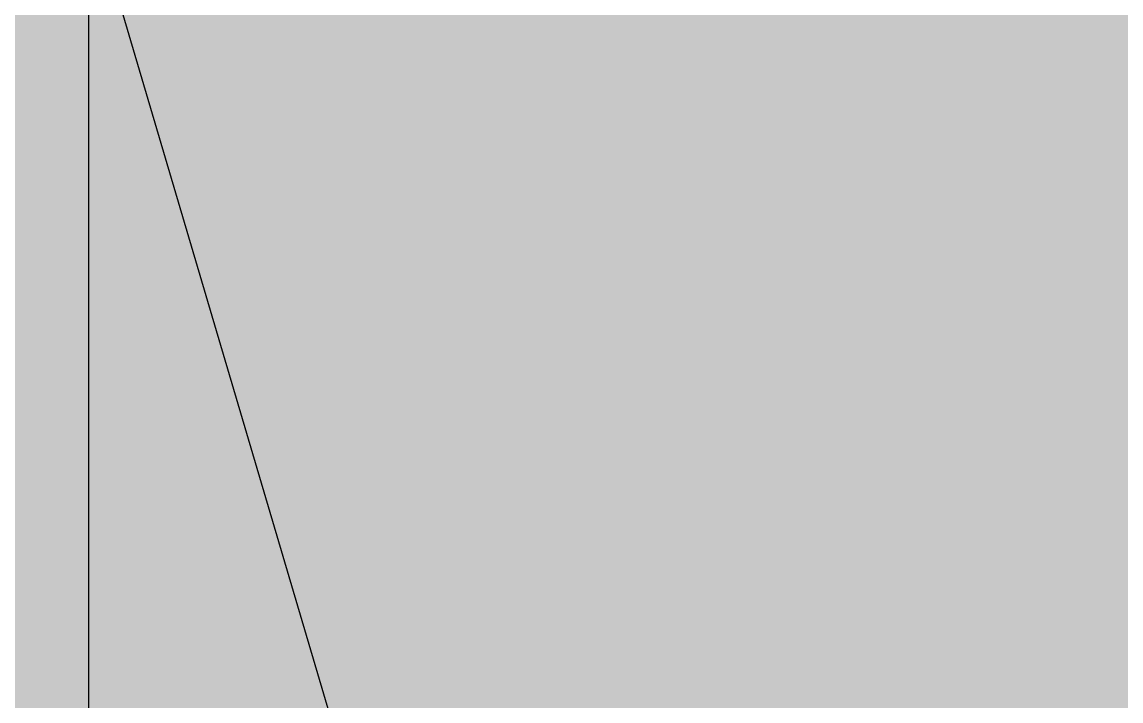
# Model space of a CAD drawing. Header units: millimetres. Extents: x -27408 to 60590, y 623 to 42257.
# Drawn here: x 59330.67 to 59363.04, y 17660.97 to 17680.97 of the extents above; entities that cross this region are included whole.
import ezdxf

# ---------------------------------------------------------------- set-up
doc = ezdxf.new("R2010")
doc.units = ezdxf.units.MM
doc.header["$LTSCALE"] = 100
doc.header["$MEASUREMENT"] = 0
doc.layers.get('0').update_dxf_attribs({"linetype": 'CONTINUOUS'})
for name, color, linetype in [('254', 254, 'CONTINUOUS'), ('ELE9', 9, 'CONTINUOUS'), ('주차-화물', 251, 'CONTINUOUS')]:
    doc.layers.add(name, color=color, linetype=linetype)

# ---------------------------------------------------------------- blocks, each defined once
blk = doc.blocks.new('A$C9dd89177')
at = {"layer": '주차-화물', "ltscale": 0.1}
blk.add_lwpolyline([(0, 0), (11000, 0), (11000, 3250), (0, 3250), (0, 0), (11000, 3250)], dxfattribs=at)
blk = doc.blocks.new('B2FF')
at = {"layer": 'ELE9', "color": 253, "ltscale": 0.1, "rotation": 90.00000000000001}
blk.add_blockref('A$C9dd89177', (37321799.7, 553896.3), dxfattribs=at)

msp = doc.modelspace()

# ---------------------------------------------------------------- hatches: boundary and pattern name
at = {"layer": '254', "ltscale": 10000}
h = msp.add_hatch(color=256, dxfattribs=at)
h.dxf.hatch_style = 1
edge = h.paths.add_edge_path()
edge.add_arc((59210.946, 17426.068), 50, 180, 270)
edge.add_line((59210.946, 17376.068), (59339.62, 17376.068))
edge.add_arc((59339.62, 17426.068), 50, 270, 360)
edge.add_line((59389.62, 17426.068), (59389.62, 17739.861))
edge.add_arc((59339.62, 17739.861), 50, 0, 90)
edge.add_line((59339.62, 17789.861), (59210.946, 17789.861))
edge.add_arc((59210.946, 17739.861), 50, 90, 180)
edge.add_line((59160.946, 17739.861), (59160.946, 17426.068))

# ---------------------------------------------------------------- next in the draw order: block references
at = {"xscale": 0.01956471256889679, "yscale": 0.01956471256889679, "zscale": 0.01956471256889679}
msp.add_blockref('B2FF', (-670794.073, 6632.608), dxfattribs=at)

doc.saveas('drawing.dxf')
